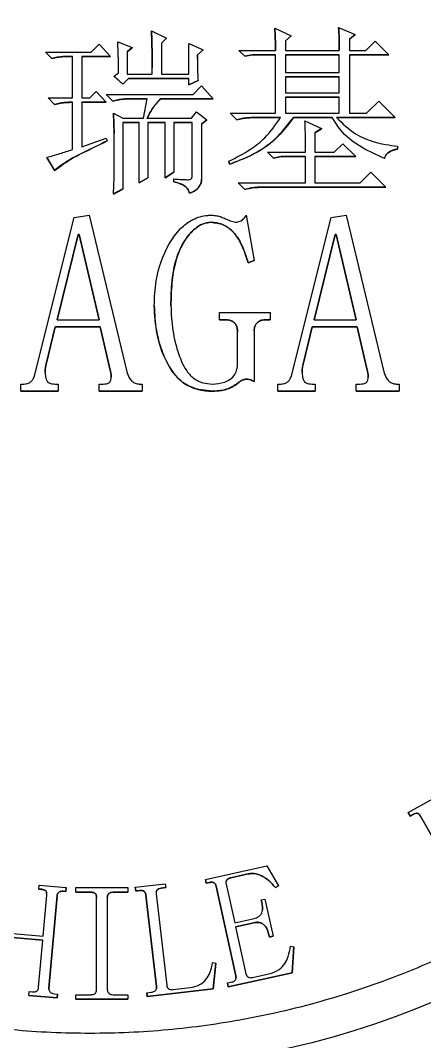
# Model space of a CAD drawing. Header units: millimetres. Extents: x 1953 to 4389, y 564 to 2287.
# Drawn here: x 3522.7 to 3555.3, y 1960.2 to 2042.6 of the extents above; entities that cross this region are included whole.
import ezdxf

# ---------------------------------------------------------------- set-up
doc = ezdxf.new("R2010")
doc.units = ezdxf.units.MM

msp = doc.modelspace()

# ---------------------------------------------------------------- linework, layer by layer
at = {"color": 7, "linetype": 'Continuous', "lineweight": 25}
for p, q in [((3533.273, 2041.717), (3534.487, 2041.135)), ((3543.213, 2041.933), (3544.542, 2041.319)), ((3544.542, 2041.319), (3544.08, 2040.927)), ((3544.08, 2040.925), (3544.542, 2041.317)), ((3544.542, 2041.319), (3544.542, 2041.317)), ((3548.357, 2041.991), (3549.686, 2041.432)), ((3549.686, 2041.432), (3549.224, 2041.041)), ((3549.224, 2041.039), (3549.686, 2041.43)), ((3549.686, 2041.432), (3549.686, 2041.43)), ((3528.419, 2040.009), (3529.054, 2040.645)), ((3529.054, 2040.645), (3529.979, 2039.662)), ((3530.557, 2040.829), (3531.713, 2040.367)), ((3534.487, 2041.135), (3534.082, 2040.728)), ((3534.082, 2040.726), (3534.487, 2041.133)), ((3534.082, 2040.728), (3534.082, 2038.228)), ((3534.487, 2041.135), (3534.487, 2041.133)), ((3536.278, 2038.228), (3536.278, 2040.713)), ((3536.278, 2040.713), (3537.434, 2040.193)), ((3544.08, 2040.927), (3544.08, 2040.146)), ((3549.224, 2041.041), (3549.224, 2040.146)), ((3550.553, 2040.146), (3551.304, 2040.897)), ((3551.304, 2040.897), (3552.402, 2039.799)), ((3525.24, 2039.489), (3524.72, 2040.009)), ((3524.72, 2040.009), (3528.419, 2040.009)), ((3524.72, 2040.009), (3524.72, 2040.007)), ((3524.72, 2040.007), (3525.24, 2039.487)), ((3531.713, 2040.367), (3531.308, 2040.02)), ((3531.308, 2040.018), (3531.713, 2040.364)), ((3531.308, 2040.02), (3531.308, 2038.228)), ((3531.713, 2040.367), (3531.713, 2040.364)), ((3537.434, 2040.193), (3536.972, 2039.789)), ((3536.972, 2039.787), (3537.434, 2040.191)), ((3536.972, 2039.789), (3536.972, 2039.787)), ((3536.973, 2039.487), (3536.972, 2039.787)), ((3537.434, 2040.193), (3537.434, 2040.191)), ((3540.786, 2039.684), (3540.324, 2040.146)), ((3540.324, 2040.146), (3543.271, 2040.146)), ((3540.324, 2040.146), (3540.324, 2040.144)), ((3540.324, 2040.144), (3540.786, 2039.682)), ((3541.422, 2039.799), (3540.786, 2039.684)), ((3540.786, 2039.682), (3541.422, 2039.797)), ((3540.786, 2039.684), (3540.786, 2039.682)), ((3543.271, 2039.799), (3541.422, 2039.799)), ((3541.422, 2039.799), (3541.422, 2039.797)), ((3541.422, 2039.797), (3543.271, 2039.797)), ((3543.271, 2035.078), (3543.271, 2039.799)), ((3544.08, 2040.146), (3548.414, 2040.146)), ((3548.414, 2039.799), (3544.08, 2039.799)), ((3544.08, 2039.799), (3544.08, 2038.365)), ((3544.08, 2039.797), (3548.414, 2039.797)), ((3548.414, 2038.365), (3548.414, 2039.799)), ((3549.224, 2040.146), (3550.553, 2040.146)), ((3552.402, 2039.799), (3549.224, 2039.799)), ((3549.224, 2039.799), (3549.224, 2035.078)), ((3549.224, 2039.797), (3552.402, 2039.797)), ((3552.402, 2039.799), (3552.402, 2039.797)), ((3525.24, 2039.489), (3525.24, 2039.487)), ((3526.916, 2039.662), (3526.627, 2039.662)), ((3526.627, 2039.662), (3526.627, 2039.66)), ((3526.627, 2039.66), (3526.916, 2039.66)), ((3526.916, 2036.311), (3526.916, 2039.662)), ((3529.979, 2039.662), (3527.667, 2039.662)), ((3527.667, 2039.662), (3527.667, 2036.311)), ((3527.667, 2039.66), (3529.979, 2039.66)), ((3529.979, 2039.662), (3529.979, 2039.66)), ((3530.268, 2038.055), (3530.615, 2038.344)), ((3530.962, 2037.419), (3530.268, 2038.055)), ((3530.268, 2038.053), (3530.268, 2038.055)), ((3530.268, 2038.053), (3530.962, 2037.417)), ((3531.308, 2038.228), (3533.331, 2038.228)), ((3534.082, 2038.228), (3536.278, 2038.228)), ((3544.08, 2038.365), (3548.414, 2038.365)), ((3531.424, 2037.882), (3530.962, 2037.419)), ((3530.962, 2037.417), (3531.424, 2037.879)), ((3530.962, 2037.419), (3530.962, 2037.417)), ((3536.278, 2037.882), (3531.424, 2037.882)), ((3531.424, 2037.882), (3531.424, 2037.879)), ((3531.424, 2037.879), (3536.278, 2037.879)), ((3536.278, 2037.361), (3536.278, 2037.882)), ((3537.03, 2037.708), (3536.278, 2037.361)), ((3536.278, 2037.359), (3537.03, 2037.706)), ((3536.278, 2037.361), (3536.278, 2037.359)), ((3536.625, 2036.584), (3537.319, 2037.278)), ((3537.03, 2037.708), (3537.03, 2037.706)), ((3537.319, 2037.278), (3538.243, 2036.238)), ((3548.414, 2038.019), (3544.08, 2038.019)), ((3544.08, 2038.019), (3544.08, 2036.721)), ((3544.08, 2038.016), (3548.414, 2038.016)), ((3548.414, 2036.721), (3548.414, 2038.019)), ((3528.303, 2036.311), (3528.823, 2036.831)), ((3528.823, 2036.831), (3529.632, 2035.964)), ((3530.152, 2036.064), (3529.632, 2036.584)), ((3529.632, 2036.584), (3536.625, 2036.584)), ((3529.632, 2036.584), (3529.632, 2036.582)), ((3529.632, 2036.582), (3530.152, 2036.062)), ((3544.08, 2036.721), (3548.414, 2036.721)), ((3525.471, 2035.79), (3524.951, 2036.311)), ((3524.951, 2036.311), (3526.916, 2036.311)), ((3524.951, 2036.311), (3524.951, 2036.308)), ((3524.951, 2036.308), (3525.471, 2035.788)), ((3525.471, 2035.79), (3525.471, 2035.788)), ((3526.916, 2035.964), (3526.858, 2035.964)), ((3526.858, 2035.962), (3526.858, 2035.964)), ((3526.858, 2035.962), (3526.916, 2035.962)), ((3526.916, 2032.15), (3526.916, 2035.964)), ((3527.667, 2036.311), (3528.303, 2036.311)), ((3529.632, 2035.964), (3527.667, 2035.964)), ((3527.667, 2035.964), (3527.667, 2032.381)), ((3527.667, 2035.962), (3529.632, 2035.962)), ((3529.632, 2035.964), (3529.632, 2035.962)), ((3530.152, 2036.064), (3530.152, 2036.062)), ((3532.926, 2036.238), (3531.539, 2036.238)), ((3531.539, 2036.238), (3531.539, 2036.236)), ((3531.539, 2036.236), (3532.926, 2036.236)), ((3532.637, 2034.667), (3532.926, 2036.238)), ((3538.243, 2036.238), (3534.024, 2036.238)), ((3534.024, 2036.238), (3534.024, 2036.236)), ((3534.024, 2036.236), (3538.243, 2036.236)), ((3538.243, 2036.238), (3538.243, 2036.236)), ((3548.414, 2036.375), (3544.08, 2036.375)), ((3544.08, 2036.375), (3544.08, 2035.078)), ((3544.08, 2036.373), (3548.414, 2036.373)), ((3548.414, 2035.078), (3548.414, 2036.375)), ((3550.611, 2035.078), (3551.593, 2036.06)), ((3551.593, 2036.06), (3552.922, 2034.731)), ((3530.268, 2033.457), (3530.21, 2035.071)), ((3530.21, 2035.071), (3530.962, 2034.667)), ((3530.21, 2035.071), (3530.21, 2035.069)), ((3530.21, 2035.069), (3530.268, 2033.455)), ((3536.509, 2034.667), (3536.914, 2035.187)), ((3536.914, 2035.187), (3537.723, 2034.551)), ((3540.15, 2034.558), (3539.63, 2035.078)), ((3539.63, 2035.078), (3543.271, 2035.078)), ((3539.63, 2035.078), (3539.63, 2035.075)), ((3539.63, 2035.075), (3540.15, 2034.555)), ((3543.676, 2034.731), (3541.537, 2034.731)), ((3541.537, 2034.731), (3541.537, 2034.729)), ((3544.08, 2035.078), (3548.414, 2035.078)), ((3547.837, 2034.731), (3544.716, 2034.731)), ((3544.716, 2034.731), (3544.716, 2034.729)), ((3547.837, 2034.731), (3547.837, 2034.729)), ((3552.922, 2034.731), (3548.183, 2034.731)), ((3549.224, 2035.078), (3550.611, 2035.078)), ((3552.922, 2034.731), (3552.922, 2034.729)), ((3530.962, 2034.667), (3532.637, 2034.667)), ((3532.291, 2034.32), (3530.962, 2034.32)), ((3530.962, 2034.32), (3530.962, 2028.969)), ((3530.962, 2034.318), (3532.291, 2034.318)), ((3532.291, 2029.465), (3532.291, 2034.32)), ((3532.926, 2034.667), (3536.509, 2034.667)), ((3534.371, 2034.32), (3532.984, 2034.32)), ((3532.984, 2034.32), (3532.984, 2029.87)), ((3532.984, 2034.318), (3534.371, 2034.318)), ((3534.371, 2029.87), (3534.371, 2034.32)), ((3536.567, 2034.32), (3535.065, 2034.32)), ((3535.065, 2034.32), (3535.065, 2030.332)), ((3535.065, 2034.318), (3536.567, 2034.318)), ((3536.567, 2030.063), (3536.567, 2034.32)), ((3537.723, 2034.551), (3537.319, 2034.206)), ((3537.319, 2034.204), (3537.723, 2034.549)), ((3537.319, 2034.206), (3537.319, 2030.005)), ((3537.723, 2034.551), (3537.723, 2034.549)), ((3540.15, 2034.558), (3540.15, 2034.555)), ((3541.537, 2034.729), (3543.676, 2034.729)), ((3544.716, 2034.729), (3547.837, 2034.729)), ((3545.64, 2034.47), (3546.97, 2033.834)), ((3548.183, 2034.729), (3552.922, 2034.729)), ((3530.268, 2029.889), (3530.268, 2033.457)), ((3546.97, 2033.834), (3546.45, 2033.487)), ((3546.45, 2033.485), (3546.97, 2033.832)), ((3546.45, 2033.487), (3546.45, 2031.927)), ((3546.97, 2033.834), (3546.97, 2033.832)), ((3527.667, 2032.381), (3529.632, 2033.074)), ((3529.632, 2033.074), (3529.69, 2032.843)), ((3548.01, 2031.927), (3548.703, 2032.62)), ((3548.703, 2032.62), (3549.744, 2031.58)), ((3553.096, 2032.419), (3553.096, 2032.188)), ((3525.471, 2030.474), (3524.836, 2031.514)), ((3524.836, 2031.514), (3524.836, 2031.512)), ((3524.836, 2031.512), (3525.471, 2030.471)), ((3542.635, 2031.927), (3545.698, 2031.927)), ((3543.098, 2031.465), (3542.635, 2031.927)), ((3542.635, 2031.927), (3542.635, 2031.925)), ((3542.635, 2031.925), (3543.098, 2031.462)), ((3543.733, 2031.58), (3543.098, 2031.465)), ((3543.098, 2031.462), (3543.733, 2031.578)), ((3543.098, 2031.462), (3543.098, 2031.465)), ((3545.698, 2031.58), (3543.733, 2031.58)), ((3543.733, 2031.58), (3543.733, 2031.578)), ((3543.733, 2031.578), (3545.698, 2031.578)), ((3545.698, 2029.461), (3545.698, 2031.58)), ((3546.45, 2031.927), (3548.01, 2031.927)), ((3549.744, 2031.58), (3546.45, 2031.58)), ((3546.45, 2031.58), (3546.45, 2029.461)), ((3546.45, 2031.578), (3549.744, 2031.578)), ((3549.744, 2031.58), (3549.744, 2031.578)), ((3553.096, 2032.188), (3553.096, 2032.186)), ((3539.572, 2030.974), (3539.515, 2031.206)), ((3539.515, 2031.206), (3539.515, 2031.203)), ((3539.515, 2031.203), (3539.572, 2030.972)), ((3539.572, 2030.974), (3539.572, 2030.972)), ((3525.471, 2030.474), (3525.471, 2030.471)), ((3530.21, 2028.567), (3530.268, 2029.889)), ((3532.984, 2029.87), (3532.291, 2029.465)), ((3532.291, 2029.463), (3532.984, 2029.868)), ((3532.984, 2029.87), (3532.984, 2029.868)), ((3535.065, 2030.332), (3534.371, 2029.87)), ((3534.371, 2029.868), (3535.065, 2030.33)), ((3534.371, 2029.87), (3534.371, 2029.868)), ((3535.065, 2030.332), (3535.065, 2030.33)), ((3550.09, 2029.461), (3550.957, 2030.328)), ((3550.957, 2030.328), (3552.171, 2029.114)), ((3530.962, 2028.969), (3530.21, 2028.567)), ((3530.21, 2028.564), (3530.962, 2028.967)), ((3530.962, 2028.969), (3530.962, 2028.967)), ((3532.291, 2029.465), (3532.291, 2029.463)), ((3535.065, 2029.545), (3535.065, 2029.776)), ((3537.316, 2029.752), (3537.316, 2029.754)), ((3540.786, 2028.941), (3540.266, 2029.461)), ((3540.266, 2029.461), (3545.698, 2029.461)), ((3540.266, 2029.461), (3540.266, 2029.459)), ((3540.266, 2029.459), (3540.786, 2028.939)), ((3552.171, 2029.114), (3542.173, 2029.114)), ((3542.173, 2029.114), (3542.173, 2029.112)), ((3542.173, 2029.112), (3552.171, 2029.112)), ((3546.45, 2029.461), (3550.09, 2029.461)), ((3552.171, 2029.114), (3552.171, 2029.112)), ((3530.21, 2028.567), (3530.21, 2028.564)), ((3540.786, 2028.941), (3540.786, 2028.939)), ((3523.888, 2014.115), (3527.041, 2026.667)), ((3527.041, 2026.667), (3528.251, 2026.859)), ((3528.251, 2026.859), (3531.323, 2014.13)), ((3540.912, 2026.859), (3541.55, 2023.215)), ((3544.601, 2014.115), (3547.753, 2026.667)), ((3547.753, 2026.667), (3548.964, 2026.859)), ((3548.964, 2026.859), (3552.035, 2014.13)), ((3538.071, 2026.284), (3538.071, 2026.282)), ((3527.364, 2025.292), (3525.668, 2018.421)), ((3525.669, 2018.421), (3527.364, 2025.29)), ((3527.445, 2025.292), (3527.364, 2025.292)), ((3527.364, 2025.29), (3527.364, 2025.292)), ((3527.364, 2025.29), (3527.445, 2025.29)), ((3529.06, 2018.421), (3527.445, 2025.292)), ((3527.445, 2025.292), (3527.445, 2025.29)), ((3527.445, 2025.29), (3529.06, 2018.421)), ((3548.077, 2025.292), (3546.381, 2018.421)), ((3546.381, 2018.421), (3548.077, 2025.29)), ((3548.158, 2025.292), (3548.077, 2025.292)), ((3548.077, 2025.29), (3548.077, 2025.292)), ((3548.077, 2025.29), (3548.158, 2025.29)), ((3549.773, 2018.421), (3548.158, 2025.292)), ((3548.158, 2025.292), (3548.158, 2025.29)), ((3548.158, 2025.29), (3549.772, 2018.421)), ((3541.55, 2023.215), (3541.065, 2023.024)), ((3541.065, 2023.021), (3541.55, 2023.213)), ((3541.55, 2023.213), (3541.55, 2023.215)), ((3541.065, 2023.024), (3541.065, 2023.021)), ((3525.668, 2018.421), (3529.06, 2018.421)), ((3538.751, 2018.421), (3538.751, 2018.996)), ((3538.751, 2018.996), (3542.845, 2018.996)), ((3539.237, 2018.421), (3538.751, 2018.421)), ((3538.751, 2018.421), (3538.751, 2018.419)), ((3538.751, 2018.419), (3539.237, 2018.419)), ((3539.237, 2018.421), (3539.237, 2018.419)), ((3542.845, 2018.421), (3542.44, 2018.421)), ((3542.44, 2018.421), (3542.44, 2018.419)), ((3542.44, 2018.419), (3542.845, 2018.419)), ((3542.845, 2018.996), (3542.845, 2018.421)), ((3542.845, 2018.421), (3542.845, 2018.419)), ((3546.381, 2018.421), (3549.773, 2018.421)), ((3525.506, 2017.845), (3524.778, 2014.852)), ((3524.778, 2014.85), (3525.506, 2017.843)), ((3529.141, 2017.845), (3525.506, 2017.845)), ((3525.506, 2017.845), (3525.506, 2017.843)), ((3525.506, 2017.843), (3529.141, 2017.843)), ((3529.947, 2014.369), (3529.141, 2017.845)), ((3529.141, 2017.845), (3529.141, 2017.843)), ((3529.141, 2017.843), (3529.947, 2014.367)), ((3540.208, 2014.699), (3540.208, 2017.45)), ((3541.55, 2017.522), (3541.55, 2013.434)), ((3546.219, 2017.845), (3545.491, 2014.852)), ((3545.491, 2014.85), (3546.219, 2017.843)), ((3549.854, 2017.845), (3546.219, 2017.845)), ((3546.219, 2017.845), (3546.219, 2017.843)), ((3546.219, 2017.843), (3549.854, 2017.843)), ((3550.66, 2014.369), (3549.854, 2017.845)), ((3549.854, 2017.845), (3549.854, 2017.843)), ((3549.854, 2017.843), (3550.66, 2014.367)), ((3524.778, 2014.852), (3524.778, 2014.85)), ((3529.947, 2014.369), (3529.947, 2014.367)), ((3545.491, 2014.852), (3545.491, 2014.85)), ((3550.66, 2014.369), (3550.66, 2014.367)), ((3540.342, 2013.387), (3540.342, 2013.384)), ((3540.987, 2013.626), (3540.987, 2013.624)), ((3522.756, 2013.243), (3522.998, 2013.243)), ((3522.756, 2012.667), (3522.756, 2013.243)), ((3522.756, 2012.667), (3522.756, 2012.665)), ((3525.749, 2012.667), (3522.756, 2012.667)), ((3522.756, 2012.665), (3525.749, 2012.665)), ((3525.506, 2013.243), (3525.749, 2013.243)), ((3525.749, 2013.243), (3525.749, 2012.667)), ((3525.749, 2012.667), (3525.749, 2012.665)), ((3529.057, 2012.667), (3529.057, 2013.243)), ((3529.057, 2013.243), (3529.381, 2013.243)), ((3532.536, 2012.667), (3529.057, 2012.667)), ((3529.057, 2012.667), (3529.057, 2012.665)), ((3529.057, 2012.665), (3532.536, 2012.665)), ((3532.294, 2013.243), (3532.536, 2013.243)), ((3532.536, 2013.243), (3532.536, 2012.667)), ((3532.536, 2012.667), (3532.536, 2012.665)), ((3538.167, 2012.667), (3538.167, 2012.665)), ((3543.468, 2012.667), (3543.468, 2013.243)), ((3543.468, 2013.243), (3543.711, 2013.243)), ((3546.462, 2012.667), (3543.468, 2012.667)), ((3543.468, 2012.667), (3543.468, 2012.665)), ((3543.468, 2012.665), (3546.462, 2012.665)), ((3546.219, 2013.243), (3546.462, 2013.243)), ((3546.462, 2013.243), (3546.462, 2012.667)), ((3546.462, 2012.667), (3546.462, 2012.665)), ((3549.77, 2012.667), (3549.77, 2013.243)), ((3549.77, 2013.243), (3550.093, 2013.243)), ((3553.249, 2012.667), (3549.77, 2012.667)), ((3549.77, 2012.667), (3549.77, 2012.665)), ((3549.77, 2012.665), (3553.249, 2012.665)), ((3553.006, 2013.243), (3553.249, 2013.243)), ((3553.249, 2013.243), (3553.249, 2012.667)), ((3553.249, 2012.667), (3553.249, 2012.665)), ((3553.964, 1978.68), (3558.401, 1981.181)), ((3554.119, 1978.409), (3553.964, 1978.68)), ((3553.964, 1978.68), (3553.964, 1978.678)), ((3553.964, 1978.678), (3554.119, 1978.407)), ((3554.346, 1978.536), (3554.119, 1978.409)), ((3554.119, 1978.407), (3554.346, 1978.534)), ((3554.119, 1978.409), (3554.119, 1978.407)), ((3554.346, 1978.536), (3554.346, 1978.534)), ((3558.605, 1971.928), (3554.957, 1978.403)), ((3554.957, 1978.401), (3554.957, 1978.403)), ((3554.957, 1978.401), (3558.605, 1971.926)), ((3537.618, 1973.296), (3542.574, 1974.386)), ((3542.574, 1974.386), (3543.507, 1972.787)), ((3537.685, 1972.992), (3537.618, 1973.296)), ((3537.618, 1973.296), (3537.618, 1973.294)), ((3537.618, 1973.294), (3537.685, 1972.989)), ((3537.938, 1973.047), (3537.685, 1972.992)), ((3537.685, 1972.989), (3537.938, 1973.045)), ((3537.685, 1972.992), (3537.685, 1972.989)), ((3537.938, 1973.047), (3537.938, 1973.045)), ((3541.074, 1973.737), (3539.658, 1973.425)), ((3539.658, 1973.423), (3541.074, 1973.735)), ((3539.658, 1973.425), (3539.658, 1973.423)), ((3541.074, 1973.737), (3541.074, 1973.735)), ((3524.192, 1972.513), (3524.219, 1972.825)), ((3524.4, 1972.495), (3524.192, 1972.513)), ((3524.192, 1972.513), (3524.192, 1972.511)), ((3524.192, 1972.511), (3524.4, 1972.493)), ((3524.219, 1972.825), (3526.403, 1972.634)), ((3524.4, 1972.495), (3524.4, 1972.493)), ((3526.376, 1972.322), (3526.168, 1972.339)), ((3526.168, 1972.339), (3526.168, 1972.337)), ((3526.168, 1972.337), (3526.376, 1972.32)), ((3526.403, 1972.634), (3526.376, 1972.322)), ((3526.376, 1972.32), (3526.403, 1972.632)), ((3526.376, 1972.32), (3526.376, 1972.322)), ((3526.403, 1972.634), (3526.403, 1972.632)), ((3527.187, 1972.259), (3527.187, 1972.629)), ((3527.187, 1972.629), (3531.379, 1972.629)), ((3528.383, 1972.259), (3527.187, 1972.259)), ((3527.187, 1972.259), (3527.187, 1972.257)), ((3527.187, 1972.257), (3528.383, 1972.257)), ((3528.383, 1972.259), (3528.383, 1972.257)), ((3531.379, 1972.259), (3530.182, 1972.259)), ((3530.182, 1972.259), (3530.182, 1972.257)), ((3530.182, 1972.257), (3531.379, 1972.257)), ((3531.379, 1972.629), (3531.379, 1972.259)), ((3531.379, 1972.259), (3531.379, 1972.257)), ((3531.967, 1972.668), (3534.389, 1972.947)), ((3532.004, 1972.36), (3531.967, 1972.668)), ((3531.967, 1972.668), (3531.967, 1972.666)), ((3531.967, 1972.666), (3532.004, 1972.357)), ((3532.312, 1972.394), (3532.004, 1972.36)), ((3532.004, 1972.357), (3532.312, 1972.392)), ((3532.004, 1972.36), (3532.004, 1972.357)), ((3532.312, 1972.394), (3532.312, 1972.392)), ((3534.425, 1972.639), (3534.065, 1972.598)), ((3534.065, 1972.596), (3534.425, 1972.637)), ((3534.065, 1972.596), (3534.065, 1972.598)), ((3534.389, 1972.947), (3534.425, 1972.639)), ((3534.425, 1972.639), (3534.425, 1972.637)), ((3540.072, 1965.513), (3538.483, 1972.743)), ((3538.483, 1972.741), (3538.483, 1972.743)), ((3538.483, 1972.741), (3540.072, 1965.511)), ((3539.292, 1972.92), (3539.981, 1969.786)), ((3543.507, 1972.787), (3543.277, 1972.631)), ((3543.277, 1972.629), (3543.507, 1972.785)), ((3543.277, 1972.631), (3543.277, 1972.629)), ((3543.507, 1972.787), (3543.507, 1972.785)), ((3524.541, 1968.708), (3524.832, 1972.037)), ((3525.664, 1971.966), (3525.015, 1964.528)), ((3525.015, 1964.526), (3525.664, 1971.964)), ((3525.664, 1971.966), (3525.664, 1971.964)), ((3528.851, 1964.415), (3528.851, 1971.843)), ((3529.714, 1971.843), (3529.714, 1964.415)), ((3533.676, 1964.668), (3532.825, 1972.036)), ((3532.825, 1972.036), (3532.825, 1972.034)), ((3532.825, 1972.034), (3533.676, 1964.665)), ((3533.649, 1972.132), (3534.501, 1964.764)), ((3542.12, 1971.634), (3542.422, 1971.701)), ((3542.185, 1971.331), (3542.12, 1971.634)), ((3542.12, 1971.634), (3542.12, 1971.631)), ((3542.12, 1971.631), (3542.185, 1971.329)), ((3542.185, 1971.331), (3542.185, 1971.329)), ((3542.422, 1971.701), (3543.077, 1968.719)), ((3539.981, 1969.786), (3541.447, 1970.11)), ((3541.513, 1969.805), (3540.047, 1969.482)), ((3540.047, 1969.48), (3541.513, 1969.803)), ((3541.513, 1969.805), (3541.513, 1969.803)), ((3521.472, 1968.978), (3524.541, 1968.708)), ((3540.047, 1969.482), (3540.881, 1965.691)), ((3542.775, 1968.652), (3542.73, 1968.854)), ((3542.73, 1968.854), (3542.73, 1968.852)), ((3524.514, 1968.396), (3521.445, 1968.666)), ((3521.445, 1968.664), (3524.513, 1968.394)), ((3524.182, 1964.599), (3524.514, 1968.396)), ((3542.73, 1968.852), (3542.775, 1968.649)), ((3543.077, 1968.719), (3542.775, 1968.652)), ((3542.775, 1968.649), (3543.077, 1968.717)), ((3542.775, 1968.652), (3542.775, 1968.649)), ((3543.077, 1968.719), (3543.077, 1968.717)), ((3544.474, 1967.912), (3544.749, 1967.867)), ((3544.749, 1967.867), (3544.626, 1965.772)), ((3544.626, 1965.769), (3544.749, 1967.865)), ((3544.749, 1967.867), (3544.749, 1967.865)), ((3538.205, 1966.602), (3538.475, 1966.527)), ((3538.475, 1966.527), (3538.243, 1964.465)), ((3538.243, 1964.463), (3538.475, 1966.524)), ((3538.475, 1966.527), (3538.475, 1966.524)), ((3544.626, 1965.772), (3539.469, 1964.637)), ((3539.469, 1964.635), (3544.626, 1965.769)), ((3541.424, 1965.386), (3542.738, 1965.675)), ((3544.626, 1965.772), (3544.626, 1965.769)), ((3539.402, 1964.941), (3539.704, 1965.009)), ((3539.469, 1964.637), (3539.402, 1964.941)), ((3539.402, 1964.941), (3539.402, 1964.939)), ((3539.402, 1964.939), (3539.469, 1964.635)), ((3540.072, 1965.513), (3540.072, 1965.511)), ((3523.389, 1963.935), (3523.418, 1964.247)), ((3525.677, 1963.734), (3523.389, 1963.935)), ((3523.389, 1963.935), (3523.389, 1963.933)), ((3523.389, 1963.933), (3525.677, 1963.732)), ((3523.418, 1964.247), (3523.678, 1964.226)), ((3525.015, 1964.528), (3525.015, 1964.526)), ((3525.446, 1964.07), (3525.706, 1964.046)), ((3525.706, 1964.046), (3525.677, 1963.734)), ((3525.677, 1963.732), (3525.706, 1964.044)), ((3525.706, 1964.046), (3525.706, 1964.044)), ((3527.187, 1963.629), (3527.187, 1963.999)), ((3527.187, 1963.999), (3528.383, 1963.999)), ((3530.182, 1963.999), (3531.379, 1963.999)), ((3531.379, 1963.999), (3531.379, 1963.629)), ((3532.9, 1964.161), (3533.26, 1964.201)), ((3532.936, 1963.851), (3532.9, 1964.161)), ((3532.9, 1964.161), (3532.9, 1964.159)), ((3532.9, 1964.159), (3532.936, 1963.849)), ((3538.243, 1964.465), (3532.936, 1963.851)), ((3532.936, 1963.849), (3538.243, 1964.463)), ((3533.676, 1964.668), (3533.676, 1964.665)), ((3535.013, 1964.406), (3536.404, 1964.565)), ((3538.243, 1964.465), (3538.243, 1964.463)), ((3539.469, 1964.637), (3539.469, 1964.635)), ((3525.677, 1963.734), (3525.677, 1963.732)), ((3531.379, 1963.629), (3527.187, 1963.629)), ((3527.187, 1963.629), (3527.187, 1963.627)), ((3527.187, 1963.627), (3531.379, 1963.627)), ((3531.379, 1963.629), (3531.379, 1963.627)), ((3532.936, 1963.851), (3532.936, 1963.849))]:
    msp.add_line(p, q, dxfattribs=at)
msp.add_circle((3528.324, 2029.372), 71.5, dxfattribs=at)
for centre, start, end in [((3528.324, 2029.37), 280.30604, 349.69383), ((3528.401, 2028.997), 281.36448, 349.47139)]:
    msp.add_arc(centre, 80, start, end, dxfattribs=at)
for points, knots in [([(3459.824, 2029.378), (3459.879, 2031.467), (3459.989, 2035.645), (3460.898, 2041.984), (3462.384, 2048.336), (3464.558, 2054.702), (3467.389, 2060.925), (3470.903, 2066.948), (3475.057, 2072.64), (3479.801, 2077.901), (3485.062, 2082.645), (3490.754, 2086.799), (3496.777, 2090.312), (3503, 2093.144), (3509.365, 2095.315), (3515.718, 2096.81), (3522.057, 2097.688), (3528.324, 2097.973), (3534.591, 2097.688), (3540.93, 2096.811), (3547.282, 2095.315), (3553.648, 2093.144), (3559.871, 2090.312), (3565.894, 2086.799), (3571.586, 2082.645), (3576.847, 2077.901), (3581.591, 2072.64), (3585.745, 2066.948), (3589.259, 2060.925), (3592.089, 2054.702), (3594.263, 2048.337), (3595.749, 2041.984), (3596.659, 2035.645), (3596.769, 2031.467), (3596.824, 2029.378)], [0, 0, 0, 0, 0.029124, 0.058248, 0.08912, 0.119994, 0.151902, 0.184313, 0.217069, 0.25, 0.282931, 0.315687, 0.348098, 0.380006, 0.410878, 0.441752, 0.470875, 0.5, 0.529123, 0.558248, 0.58912, 0.619994, 0.651902, 0.684313, 0.717069, 0.75, 0.782931, 0.815687, 0.848098, 0.880006, 0.910878, 0.941752, 0.970875, 1, 1, 1, 1]), ([(3533.331, 2038.228), (3533.33, 2038.562), (3533.329, 2039.228), (3533.319, 2040.392), (3533.291, 2041.221), (3533.273, 2041.717)], [0, 0, 0, 0, 0.286572, 0.573139, 1, 1, 1, 1]), ([(3533.273, 2041.715), (3533.286, 2041.382), (3533.311, 2040.716), (3533.325, 2039.719), (3533.327, 2039.056), (3533.328, 2038.727)], [0, 0, 0, 0, 0.334579, 0.669145, 1, 1, 1, 1]), ([(3543.271, 2040.146), (3543.27, 2040.313), (3543.267, 2040.646), (3543.252, 2041.242), (3543.228, 2041.671), (3543.213, 2041.933)], [0, 0, 0, 0, 0.279578, 0.559168, 1, 1, 1, 1]), ([(3543.213, 2041.931), (3543.223, 2041.765), (3543.241, 2041.432), (3543.265, 2040.836), (3543.269, 2040.407), (3543.271, 2040.144)], [0, 0, 0, 0, 0.279578, 0.559168, 1, 1, 1, 1]), ([(3548.414, 2040.146), (3548.413, 2040.313), (3548.411, 2040.646), (3548.398, 2041.261), (3548.373, 2041.709), (3548.357, 2041.991)], [0, 0, 0, 0, 0.270825, 0.541657, 1, 1, 1, 1]), ([(3548.357, 2041.989), (3548.367, 2041.823), (3548.388, 2041.49), (3548.408, 2040.875), (3548.412, 2040.426), (3548.414, 2040.144)], [0, 0, 0, 0, 0.270825, 0.541661, 1, 1, 1, 1]), ([(3530.615, 2038.344), (3530.613, 2038.677), (3530.611, 2039.258), (3530.594, 2040.087), (3530.569, 2040.581), (3530.557, 2040.829)], [0, 0, 0, 0, 0.402279, 0.701072, 1, 1, 1, 1]), ([(3536.972, 2039.789), (3536.973, 2039.442), (3536.976, 2038.922), (3536.994, 2038.228), (3537.018, 2037.881), (3537.03, 2037.708)], [0, 0, 0, 0, 0.499684, 0.749744, 1, 1, 1, 1]), ([(3526.627, 2039.662), (3526.46, 2039.659), (3526.144, 2039.652), (3525.679, 2039.594), (3525.387, 2039.524), (3525.24, 2039.489)], [0, 0, 0, 0, 0.35686, 0.67714, 1, 1, 1, 1]), ([(3525.24, 2039.487), (3525.403, 2039.525), (3525.711, 2039.598), (3526.176, 2039.651), (3526.476, 2039.657), (3526.627, 2039.66)], [0, 0, 0, 0, 0.356908, 0.677314, 1, 1, 1, 1]), ([(3526.858, 2035.964), (3526.692, 2035.96), (3526.375, 2035.954), (3525.911, 2035.895), (3525.618, 2035.825), (3525.471, 2035.79)], [0, 0, 0, 0, 0.35686, 0.67714, 1, 1, 1, 1]), ([(3525.471, 2035.788), (3525.634, 2035.827), (3525.942, 2035.899), (3526.407, 2035.953), (3526.708, 2035.959), (3526.858, 2035.962)], [0, 0, 0, 0, 0.356908, 0.677314, 1, 1, 1, 1]), ([(3531.539, 2036.238), (3531.373, 2036.234), (3531.056, 2036.228), (3530.592, 2036.169), (3530.299, 2036.099), (3530.152, 2036.064)], [0, 0, 0, 0, 0.35686, 0.67714, 1, 1, 1, 1]), ([(3530.152, 2036.062), (3530.315, 2036.101), (3530.623, 2036.173), (3531.088, 2036.227), (3531.389, 2036.233), (3531.539, 2036.236)], [0, 0, 0, 0, 0.356908, 0.677314, 1, 1, 1, 1]), ([(3534.024, 2036.238), (3533.902, 2036.124), (3533.656, 2035.896), (3533.282, 2035.368), (3533.066, 2034.943), (3532.926, 2034.667)], [0, 0, 0, 0, 0.2597624, 0.5194021, 1, 1, 1, 1]), ([(3532.926, 2034.665), (3533, 2034.814), (3533.146, 2035.114), (3533.473, 2035.671), (3533.807, 2036.013), (3534.024, 2036.236)], [0, 0, 0, 0, 0.259337, 0.518831, 1, 1, 1, 1]), ([(3539.515, 2031.206), (3540.111, 2031.509), (3541.142, 2032.033), (3542.605, 2033.188), (3543.28, 2034.161), (3543.676, 2034.731)], [0, 0, 0, 0, 0.36202, 0.626364, 1, 1, 1, 1]), ([(3544.716, 2034.731), (3544.314, 2034.189), (3543.306, 2032.829), (3541.42, 2031.639), (3540.019, 2031.135), (3539.572, 2030.974)], [0, 0, 0, 0, 0.3105248, 0.7800713, 1, 1, 1, 1]), ([(3541.537, 2034.731), (3541.371, 2034.727), (3541.054, 2034.721), (3540.59, 2034.662), (3540.297, 2034.593), (3540.15, 2034.558)], [0, 0, 0, 0, 0.35686, 0.67714, 1, 1, 1, 1]), ([(3552.055, 2031.437), (3551.444, 2031.705), (3550.219, 2032.244), (3548.713, 2033.343), (3548.094, 2034.323), (3547.837, 2034.731)], [0, 0, 0, 0, 0.367157, 0.736287, 1, 1, 1, 1]), ([(3548.183, 2034.731), (3548.672, 2034.256), (3549.785, 2033.174), (3551.623, 2032.612), (3552.786, 2032.46), (3553.096, 2032.419)], [0, 0, 0, 0, 0.364385, 0.830851, 1, 1, 1, 1]), ([(3539.572, 2030.972), (3540.198, 2031.21), (3541.348, 2031.646), (3543.203, 2032.806), (3544.134, 2033.989), (3544.716, 2034.729)], [0, 0, 0, 0, 0.309438, 0.568719, 1, 1, 1, 1]), ([(3540.15, 2034.555), (3540.313, 2034.594), (3540.621, 2034.667), (3541.086, 2034.72), (3541.387, 2034.726), (3541.537, 2034.729)], [0, 0, 0, 0, 0.356908, 0.677314, 1, 1, 1, 1]), ([(3545.698, 2031.927), (3545.696, 2032.26), (3545.693, 2032.851), (3545.676, 2033.699), (3545.652, 2034.213), (3545.64, 2034.47)], [0, 0, 0, 0, 0.3931299, 0.6965162, 1, 1, 1, 1]), ([(3529.69, 2032.843), (3529.093, 2032.547), (3528.074, 2032.042), (3526.609, 2031.344), (3525.852, 2030.765), (3525.471, 2030.474)], [0, 0, 0, 0, 0.41234, 0.704495, 1, 1, 1, 1]), ([(3525.471, 2030.471), (3525.952, 2030.821), (3526.847, 2031.473), (3528.314, 2032.162), (3529.232, 2032.615), (3529.69, 2032.841)], [0, 0, 0, 0, 0.36689, 0.683392, 1, 1, 1, 1]), ([(3524.836, 2031.514), (3525.184, 2031.613), (3525.707, 2031.763), (3526.399, 2031.981), (3526.744, 2032.093), (3526.916, 2032.15)], [0, 0, 0, 0, 0.499885, 0.7499286, 1, 1, 1, 1]), ([(3553.096, 2032.188), (3552.97, 2032.16), (3552.719, 2032.105), (3552.403, 2031.955), (3552.179, 2031.746), (3552.085, 2031.566), (3552.06, 2031.459), (3552.055, 2031.437)], [0, 0, 0, 0, 0.282135, 0.566109, 0.757606, 0.950164, 1, 1, 1, 1]), ([(3552.055, 2031.435), (3552.085, 2031.526), (3552.141, 2031.702), (3552.371, 2031.931), (3552.695, 2032.097), (3552.96, 2032.156), (3553.096, 2032.186)], [0, 0, 0, 0, 0.208439, 0.402698, 0.695105, 1, 1, 1, 1]), ([(3535.065, 2029.776), (3535.231, 2029.764), (3535.561, 2029.74), (3535.947, 2029.725), (3536.22, 2029.714), (3536.361, 2029.727), (3536.464, 2029.781), (3536.525, 2029.851), (3536.561, 2029.949), (3536.565, 2030.023), (3536.567, 2030.063)], [0, 0, 0, 0, 0.291265, 0.577908, 0.673859, 0.770575, 0.821169, 0.872133, 0.929983, 1, 1, 1, 1]), ([(3537.319, 2030.005), (3537.316, 2029.835), (3537.311, 2029.537), (3537.13, 2029.143), (3536.812, 2028.818), (3536.514, 2028.697), (3536.336, 2028.624)], [0, 0, 0, 0, 0.273904, 0.481798, 0.689877, 1, 1, 1, 1]), ([(3596.824, 2029.378), (3596.769, 2027.289), (3596.659, 2023.111), (3595.749, 2016.772), (3594.263, 2010.42), (3592.089, 2004.054), (3589.259, 1997.831), (3585.745, 1991.808), (3581.591, 1986.116), (3576.847, 1980.855), (3571.586, 1976.111), (3565.894, 1971.957), (3559.871, 1968.444), (3553.648, 1965.612), (3547.283, 1963.441), (3540.93, 1961.946), (3534.591, 1961.068), (3528.324, 1960.783), (3522.057, 1961.068), (3515.718, 1961.945), (3509.365, 1963.441), (3503, 1965.612), (3496.777, 1968.444), (3490.754, 1971.957), (3485.062, 1976.111), (3479.801, 1980.855), (3475.057, 1986.116), (3470.903, 1991.808), (3467.389, 1997.831), (3464.558, 2004.054), (3462.384, 2010.419), (3460.899, 2016.772), (3459.989, 2023.111), (3459.879, 2027.289), (3459.824, 2029.378)], [0, 0, 0, 0, 0.029124, 0.058248, 0.08912, 0.119994, 0.151902, 0.184313, 0.217069, 0.25, 0.282931, 0.315687, 0.348098, 0.380006, 0.410878, 0.441752, 0.470875, 0.5, 0.529123, 0.558248, 0.58912, 0.619994, 0.651902, 0.684313, 0.717069, 0.75, 0.782931, 0.815687, 0.848098, 0.880006, 0.910878, 0.941752, 0.970875, 1, 1, 1, 1]), ([(3536.336, 2028.624), (3536.301, 2028.741), (3536.236, 2028.962), (3535.937, 2029.244), (3535.54, 2029.436), (3535.219, 2029.509), (3535.065, 2029.545)], [0, 0, 0, 0, 0.215567, 0.407136, 0.716043, 1, 1, 1, 1]), ([(3535.065, 2029.543), (3535.223, 2029.506), (3535.542, 2029.433), (3535.933, 2029.243), (3536.204, 2028.988), (3536.302, 2028.774), (3536.33, 2028.648), (3536.336, 2028.622)], [0, 0, 0, 0, 0.2926721, 0.5873243, 0.7685226, 0.9515108, 1, 1, 1, 1]), ([(3536.336, 2028.622), (3536.549, 2028.711), (3536.881, 2028.851), (3537.186, 2029.236), (3537.298, 2029.526), (3537.303, 2029.703), (3537.304, 2029.752)], [0, 0, 0, 0, 0.427109, 0.666996, 0.906925, 1, 1, 1, 1]), ([(3542.173, 2029.114), (3542.006, 2029.111), (3541.69, 2029.104), (3541.225, 2029.046), (3540.933, 2028.976), (3540.786, 2028.941)], [0, 0, 0, 0, 0.35686, 0.67714, 1, 1, 1, 1]), ([(3540.786, 2028.939), (3540.948, 2028.977), (3541.257, 2029.05), (3541.722, 2029.103), (3542.022, 2029.109), (3542.173, 2029.112)], [0, 0, 0, 0, 0.356908, 0.677314, 1, 1, 1, 1]), ([(3533.495, 2019.559), (3533.524, 2020.228), (3533.597, 2021.95), (3534.351, 2024.115), (3535.502, 2025.743), (3536.58, 2026.579), (3537.502, 2026.839), (3538.019, 2026.856), (3538.122, 2026.859)], [0, 0, 0, 0, 0.211208, 0.543916, 0.70607, 0.836311, 0.967456, 1, 1, 1, 1]), ([(3538.122, 2026.859), (3538.26, 2026.849), (3538.521, 2026.83), (3538.893, 2026.717), (3539.122, 2026.62), (3539.237, 2026.571)], [0, 0, 0, 0, 0.356459, 0.676253, 1, 1, 1, 1]), ([(3539.237, 2026.571), (3539.302, 2026.543), (3539.432, 2026.486), (3539.692, 2026.373), (3539.898, 2026.319), (3540.034, 2026.284)], [0, 0, 0, 0, 0.251708, 0.503436, 1, 1, 1, 1]), ([(3540.034, 2026.284), (3540.164, 2026.303), (3540.419, 2026.34), (3540.724, 2026.568), (3540.852, 2026.766), (3540.912, 2026.859)], [0, 0, 0, 0, 0.356531, 0.696322, 1, 1, 1, 1]), ([(3538.071, 2026.284), (3537.833, 2026.254), (3537.36, 2026.194), (3536.61, 2025.678), (3535.804, 2024.691), (3535.166, 2023.164), (3534.88, 2021.364), (3534.852, 2020.162), (3534.838, 2019.559)], [0, 0, 0, 0, 0.087728, 0.173959, 0.328461, 0.554861, 0.777023, 1, 1, 1, 1]), ([(3534.838, 2019.557), (3534.855, 2020.224), (3534.893, 2021.724), (3535.286, 2023.691), (3536.124, 2025.115), (3536.83, 2025.859), (3537.488, 2026.225), (3537.888, 2026.264), (3538.071, 2026.282)], [0, 0, 0, 0, 0.247052, 0.556194, 0.728456, 0.852184, 0.932583, 1, 1, 1, 1]), ([(3541.065, 2023.024), (3540.857, 2023.667), (3540.554, 2024.607), (3539.78, 2025.658), (3538.988, 2026.196), (3538.372, 2026.255), (3538.071, 2026.284)], [0, 0, 0, 0, 0.421189, 0.615596, 0.812628, 1, 1, 1, 1]), ([(3538.071, 2026.282), (3538.414, 2026.244), (3539.053, 2026.173), (3539.915, 2025.531), (3540.606, 2024.466), (3540.897, 2023.55), (3541.065, 2023.021)], [0, 0, 0, 0, 0.212922, 0.397633, 0.652348, 1, 1, 1, 1]), ([(3538.167, 2012.667), (3537.58, 2012.723), (3536.588, 2012.817), (3535.414, 2013.625), (3534.379, 2015.045), (3533.644, 2017.081), (3533.541, 2018.793), (3533.495, 2019.559)], [0, 0, 0, 0, 0.187422, 0.316972, 0.445984, 0.752119, 1, 1, 1, 1]), ([(3533.495, 2019.557), (3533.528, 2018.888), (3533.589, 2017.667), (3534.059, 2015.954), (3534.691, 2014.56), (3535.582, 2013.453), (3536.693, 2012.832), (3537.598, 2012.68), (3538.077, 2012.668), (3538.167, 2012.665)], [0, 0, 0, 0, 0.215958, 0.393484, 0.570524, 0.707459, 0.84524, 0.970964, 1, 1, 1, 1]), ([(3534.838, 2019.559), (3534.867, 2018.89), (3534.926, 2017.55), (3535.381, 2015.811), (3535.916, 2014.487), (3536.612, 2013.704), (3537.371, 2013.298), (3537.918, 2013.26), (3538.173, 2013.243)], [0, 0, 0, 0, 0.254742, 0.50973, 0.682774, 0.792634, 0.903219, 1, 1, 1, 1]), ([(3540.208, 2017.45), (3540.201, 2017.586), (3540.191, 2017.809), (3540.055, 2018.093), (3539.855, 2018.287), (3539.569, 2018.407), (3539.353, 2018.416), (3539.237, 2018.421)], [0, 0, 0, 0, 0.257856, 0.422334, 0.5883, 0.779578, 1, 1, 1, 1]), ([(3539.237, 2018.419), (3539.373, 2018.412), (3539.596, 2018.402), (3539.88, 2018.265), (3540.074, 2018.066), (3540.194, 2017.78), (3540.203, 2017.564), (3540.208, 2017.448)], [0, 0, 0, 0, 0.257856, 0.422334, 0.5883, 0.779578, 1, 1, 1, 1]), ([(3542.44, 2018.421), (3542.307, 2018.41), (3542.083, 2018.392), (3541.816, 2018.218), (3541.646, 2018.002), (3541.56, 2017.758), (3541.553, 2017.593), (3541.55, 2017.522)], [0, 0, 0, 0, 0.277602, 0.465557, 0.653489, 0.849158, 1, 1, 1, 1]), ([(3541.55, 2017.52), (3541.56, 2017.653), (3541.578, 2017.879), (3541.753, 2018.153), (3541.969, 2018.326), (3542.212, 2018.409), (3542.37, 2018.416), (3542.44, 2018.419)], [0, 0, 0, 0, 0.27733, 0.471434, 0.665879, 0.852753, 1, 1, 1, 1]), ([(3542.458, 1951.646), (3544.954, 1952.173), (3549.991, 1953.235), (3557.368, 1955.774), (3564.61, 1959.043), (3571.589, 1963.106), (3578.192, 1967.917), (3584.286, 1973.41), (3589.778, 1979.503), (3594.59, 1986.106), (3598.652, 1993.085), (3601.922, 2000.327), (3604.461, 2007.704), (3605.523, 2012.742), (3606.049, 2015.238)], [0, 0, 0, 0, 0.079959, 0.161371, 0.244142, 0.328893, 0.414217, 0.5, 0.585778, 0.671102, 0.755858, 0.838624, 0.920039, 1, 1, 1, 1]), ([(3524.778, 2014.852), (3524.768, 2014.799), (3524.746, 2014.694), (3524.713, 2014.482), (3524.704, 2014.321), (3524.697, 2014.214)], [0, 0, 0, 0, 0.2502199, 0.5005081, 1, 1, 1, 1]), ([(3524.697, 2014.211), (3524.699, 2014.265), (3524.704, 2014.373), (3524.728, 2014.586), (3524.758, 2014.744), (3524.778, 2014.85)], [0, 0, 0, 0, 0.250219, 0.500495, 1, 1, 1, 1]), ([(3524.697, 2014.214), (3524.706, 2014.074), (3524.72, 2013.853), (3524.799, 2013.588), (3524.896, 2013.421), (3525.05, 2013.312), (3525.26, 2013.253), (3525.421, 2013.246), (3525.506, 2013.243)], [0, 0, 0, 0, 0.284135, 0.450473, 0.560568, 0.671794, 0.825494, 1, 1, 1, 1]), ([(3530.028, 2013.809), (3530.027, 2013.857), (3530.024, 2013.952), (3530.009, 2014.141), (3529.972, 2014.278), (3529.947, 2014.369)], [0, 0, 0, 0, 0.25103, 0.502225, 1, 1, 1, 1]), ([(3529.947, 2014.367), (3529.96, 2014.321), (3529.985, 2014.23), (3530.022, 2014.044), (3530.026, 2013.901), (3530.028, 2013.807)], [0, 0, 0, 0, 0.251018, 0.502255, 1, 1, 1, 1]), ([(3538.173, 2013.243), (3538.512, 2013.263), (3539.025, 2013.293), (3539.643, 2013.603), (3540.002, 2013.973), (3540.156, 2014.371), (3540.194, 2014.614), (3540.208, 2014.699)], [0, 0, 0, 0, 0.362877, 0.547963, 0.734409, 0.906428, 1, 1, 1, 1]), ([(3545.491, 2014.852), (3545.48, 2014.799), (3545.459, 2014.694), (3545.426, 2014.482), (3545.416, 2014.321), (3545.41, 2014.214)], [0, 0, 0, 0, 0.25022, 0.500508, 1, 1, 1, 1]), ([(3545.41, 2014.211), (3545.412, 2014.265), (3545.416, 2014.373), (3545.441, 2014.586), (3545.471, 2014.744), (3545.491, 2014.85)], [0, 0, 0, 0, 0.250219, 0.500495, 1, 1, 1, 1]), ([(3545.41, 2014.214), (3545.419, 2014.074), (3545.433, 2013.853), (3545.511, 2013.588), (3545.608, 2013.421), (3545.762, 2013.312), (3545.972, 2013.253), (3546.133, 2013.246), (3546.219, 2013.243)], [0, 0, 0, 0, 0.284135, 0.450473, 0.560568, 0.671794, 0.825494, 1, 1, 1, 1]), ([(3550.741, 2013.809), (3550.739, 2013.857), (3550.737, 2013.952), (3550.721, 2014.141), (3550.684, 2014.278), (3550.66, 2014.369)], [0, 0, 0, 0, 0.25103, 0.502225, 1, 1, 1, 1]), ([(3550.66, 2014.367), (3550.672, 2014.321), (3550.697, 2014.23), (3550.735, 2014.044), (3550.738, 2013.901), (3550.741, 2013.807)], [0, 0, 0, 0, 0.251018, 0.502255, 1, 1, 1, 1]), ([(3522.998, 2013.243), (3523.122, 2013.257), (3523.332, 2013.28), (3523.588, 2013.441), (3523.773, 2013.673), (3523.848, 2013.914), (3523.88, 2014.073), (3523.888, 2014.115)], [0, 0, 0, 0, 0.268165, 0.456817, 0.645375, 0.906381, 1, 1, 1, 1]), ([(3529.381, 2013.243), (3529.468, 2013.245), (3529.609, 2013.247), (3529.777, 2013.292), (3529.884, 2013.349), (3529.957, 2013.447), (3530.008, 2013.603), (3530.021, 2013.733), (3530.028, 2013.809)], [0, 0, 0, 0, 0.25713, 0.418126, 0.515419, 0.613557, 0.771961, 1, 1, 1, 1]), ([(3531.323, 2014.13), (3531.365, 2014.018), (3531.449, 2013.792), (3531.635, 2013.503), (3531.895, 2013.316), (3532.122, 2013.248), (3532.256, 2013.244), (3532.294, 2013.243)], [0, 0, 0, 0, 0.25387, 0.509596, 0.715202, 0.920342, 1, 1, 1, 1]), ([(3540.342, 2013.387), (3540.063, 2013.192), (3539.49, 2012.792), (3538.695, 2012.675), (3538.254, 2012.669), (3538.167, 2012.667)], [0, 0, 0, 0, 0.432658, 0.887677, 1, 1, 1, 1]), ([(3538.167, 2012.665), (3538.417, 2012.675), (3539.004, 2012.699), (3539.767, 2012.949), (3540.19, 2013.269), (3540.342, 2013.384)], [0, 0, 0, 0, 0.320542, 0.754485, 1, 1, 1, 1]), ([(3540.987, 2013.626), (3540.916, 2013.624), (3540.752, 2013.618), (3540.52, 2013.545), (3540.396, 2013.435), (3540.342, 2013.387)], [0, 0, 0, 0, 0.301306, 0.696717, 1, 1, 1, 1]), ([(3540.342, 2013.384), (3540.421, 2013.45), (3540.577, 2013.58), (3540.817, 2013.62), (3540.952, 2013.623), (3540.987, 2013.624)], [0, 0, 0, 0, 0.426655, 0.850134, 1, 1, 1, 1]), ([(3541.55, 2013.434), (3541.506, 2013.46), (3541.418, 2013.511), (3541.256, 2013.591), (3541.106, 2013.623), (3541.007, 2013.626), (3540.987, 2013.626)], [0, 0, 0, 0, 0.252541, 0.505388, 0.89895, 1, 1, 1, 1]), ([(3540.987, 2013.624), (3541.038, 2013.622), (3541.17, 2013.618), (3541.36, 2013.543), (3541.49, 2013.467), (3541.55, 2013.432)], [0, 0, 0, 0, 0.252658, 0.653877, 1, 1, 1, 1]), ([(3543.711, 2013.243), (3543.834, 2013.257), (3544.044, 2013.28), (3544.3, 2013.441), (3544.485, 2013.673), (3544.56, 2013.914), (3544.592, 2014.073), (3544.601, 2014.115)], [0, 0, 0, 0, 0.268165, 0.456817, 0.645375, 0.906381, 1, 1, 1, 1]), ([(3550.093, 2013.243), (3550.18, 2013.245), (3550.321, 2013.247), (3550.489, 2013.292), (3550.597, 2013.349), (3550.67, 2013.447), (3550.721, 2013.603), (3550.733, 2013.733), (3550.741, 2013.809)], [0, 0, 0, 0, 0.2571295, 0.4181259, 0.5154186, 0.6135569, 0.7719613, 1, 1, 1, 1]), ([(3552.035, 2014.13), (3552.077, 2014.018), (3552.161, 2013.792), (3552.347, 2013.503), (3552.607, 2013.316), (3552.834, 2013.248), (3552.968, 2013.244), (3553.006, 2013.243)], [0, 0, 0, 0, 0.2538701, 0.5095964, 0.7152017, 0.9203422, 1, 1, 1, 1]), ([(3554.957, 1978.403), (3554.926, 1978.452), (3554.876, 1978.533), (3554.766, 1978.608), (3554.656, 1978.64), (3554.508, 1978.618), (3554.409, 1978.568), (3554.346, 1978.536)], [0, 0, 0, 0, 0.23968, 0.390629, 0.542071, 0.705503, 1, 1, 1, 1]), ([(3554.346, 1978.534), (3554.428, 1978.576), (3554.542, 1978.634), (3554.706, 1978.629), (3554.805, 1978.584), (3554.891, 1978.506), (3554.934, 1978.438), (3554.957, 1978.401)], [0, 0, 0, 0, 0.377128, 0.521882, 0.666695, 0.8193, 1, 1, 1, 1]), ([(3537.938, 1973.045), (3538.027, 1973.062), (3538.152, 1973.085), (3538.309, 1973.035), (3538.398, 1972.956), (3538.455, 1972.852), (3538.474, 1972.775), (3538.483, 1972.741)], [0, 0, 0, 0, 0.369411, 0.518582, 0.668914, 0.853903, 1, 1, 1, 1]), ([(3538.483, 1972.743), (3538.467, 1972.8), (3538.442, 1972.892), (3538.361, 1972.997), (3538.263, 1973.058), (3538.115, 1973.081), (3538.006, 1973.06), (3537.938, 1973.047)], [0, 0, 0, 0, 0.243865, 0.391737, 0.541046, 0.710969, 1, 1, 1, 1]), ([(3539.658, 1973.425), (3539.58, 1973.401), (3539.462, 1973.365), (3539.341, 1973.25), (3539.284, 1973.138), (3539.273, 1973.023), (3539.286, 1972.952), (3539.292, 1972.92)], [0, 0, 0, 0, 0.339866, 0.516986, 0.694619, 0.862206, 1, 1, 1, 1]), ([(3539.294, 1973.124), (3539.3, 1973.149), (3539.317, 1973.211), (3539.393, 1973.304), (3539.511, 1973.383), (3539.609, 1973.41), (3539.658, 1973.423)], [0, 0, 0, 0, 0.153617, 0.387639, 0.698766, 1, 1, 1, 1]), ([(3543.277, 1972.631), (3543.088, 1972.839), (3542.708, 1973.255), (3542.068, 1973.678), (3541.481, 1973.803), (3541.184, 1973.755), (3541.074, 1973.737)], [0, 0, 0, 0, 0.324948, 0.652823, 0.870839, 1, 1, 1, 1]), ([(3541.074, 1973.735), (3541.242, 1973.756), (3541.608, 1973.802), (3542.265, 1973.574), (3542.82, 1973.141), (3543.152, 1972.769), (3543.277, 1972.629)], [0, 0, 0, 0, 0.194478, 0.422538, 0.782169, 1, 1, 1, 1]), ([(3524.832, 1972.037), (3524.834, 1972.095), (3524.838, 1972.191), (3524.792, 1972.312), (3524.729, 1972.394), (3524.614, 1972.46), (3524.5, 1972.484), (3524.417, 1972.494), (3524.4, 1972.495)], [0, 0, 0, 0, 0.237356, 0.392761, 0.524029, 0.65536, 0.93072, 1, 1, 1, 1]), ([(3524.4, 1972.493), (3524.492, 1972.482), (3524.62, 1972.466), (3524.753, 1972.368), (3524.802, 1972.292), (3524.813, 1972.241), (3524.817, 1972.224)], [0, 0, 0, 0, 0.508362, 0.70662, 0.904854, 1, 1, 1, 1]), ([(3526.168, 1972.339), (3526.099, 1972.341), (3525.983, 1972.345), (3525.84, 1972.285), (3525.748, 1972.208), (3525.685, 1972.1), (3525.672, 1972.015), (3525.664, 1971.966)], [0, 0, 0, 0, 0.290077, 0.48445, 0.638173, 0.79153, 1, 1, 1, 1]), ([(3525.664, 1971.964), (3525.672, 1972.017), (3525.687, 1972.108), (3525.759, 1972.22), (3525.868, 1972.3), (3526.011, 1972.345), (3526.118, 1972.34), (3526.168, 1972.337)], [0, 0, 0, 0, 0.224861, 0.386581, 0.549015, 0.787195, 1, 1, 1, 1]), ([(3528.851, 1971.843), (3528.848, 1971.904), (3528.844, 1972.002), (3528.784, 1972.123), (3528.706, 1972.197), (3528.57, 1972.253), (3528.46, 1972.257), (3528.383, 1972.259)], [0, 0, 0, 0, 0.250411, 0.398556, 0.54744, 0.686236, 1, 1, 1, 1]), ([(3528.383, 1972.257), (3528.457, 1972.255), (3528.568, 1972.251), (3528.706, 1972.195), (3528.785, 1972.12), (3528.839, 1972.008), (3528.85, 1971.912), (3528.851, 1971.851), (3528.851, 1971.841)], [0, 0, 0, 0, 0.3046765, 0.4550368, 0.6065485, 0.7453901, 0.9603697, 1, 1, 1, 1]), ([(3530.182, 1972.259), (3530.112, 1972.255), (3529.996, 1972.247), (3529.858, 1972.175), (3529.773, 1972.088), (3529.721, 1971.976), (3529.717, 1971.891), (3529.714, 1971.843)], [0, 0, 0, 0, 0.294404, 0.487725, 0.643608, 0.799347, 1, 1, 1, 1]), ([(3529.714, 1971.841), (3529.718, 1971.894), (3529.723, 1971.986), (3529.785, 1972.104), (3529.884, 1972.191), (3530.021, 1972.25), (3530.129, 1972.255), (3530.182, 1972.257)], [0, 0, 0, 0, 0.222894, 0.384836, 0.547319, 0.773072, 1, 1, 1, 1]), ([(3532.825, 1972.036), (3532.812, 1972.104), (3532.792, 1972.205), (3532.71, 1972.318), (3532.616, 1972.381), (3532.477, 1972.408), (3532.373, 1972.399), (3532.312, 1972.394)], [0, 0, 0, 0, 0.2826647, 0.4248628, 0.5676053, 0.7445144, 1, 1, 1, 1]), ([(3532.312, 1972.392), (3532.39, 1972.398), (3532.503, 1972.407), (3532.646, 1972.363), (3532.734, 1972.293), (3532.799, 1972.179), (3532.815, 1972.086), (3532.825, 1972.034)], [0, 0, 0, 0, 0.3210751, 0.4658967, 0.6115923, 0.7798131, 1, 1, 1, 1]), ([(3534.065, 1972.598), (3533.992, 1972.584), (3533.879, 1972.562), (3533.75, 1972.473), (3533.675, 1972.378), (3533.641, 1972.258), (3533.646, 1972.176), (3533.649, 1972.132)], [0, 0, 0, 0, 0.311431, 0.483158, 0.654996, 0.813001, 1, 1, 1, 1]), ([(3533.664, 1972.32), (3533.676, 1972.353), (3533.705, 1972.429), (3533.818, 1972.527), (3533.948, 1972.58), (3534.038, 1972.593), (3534.065, 1972.596)], [0, 0, 0, 0, 0.200139, 0.468383, 0.843354, 1, 1, 1, 1]), ([(3541.447, 1970.11), (3541.579, 1970.145), (3541.792, 1970.203), (3542.041, 1970.385), (3542.177, 1970.597), (3542.244, 1970.895), (3542.222, 1971.142), (3542.19, 1971.305), (3542.185, 1971.331)], [0, 0, 0, 0, 0.246726, 0.399887, 0.554031, 0.695763, 0.951068, 1, 1, 1, 1]), ([(3542.185, 1971.329), (3542.219, 1971.176), (3542.257, 1971.005), (3542.218, 1970.838), (3542.214, 1970.82)], [0, 0, 0, 0, 0.889779, 1, 1, 1, 1]), ([(3541.513, 1969.803), (3541.675, 1969.827), (3541.924, 1969.862), (3542.239, 1969.732), (3542.466, 1969.521), (3542.637, 1969.217), (3542.701, 1968.968), (3542.73, 1968.852)], [0, 0, 0, 0, 0.2732649, 0.4182085, 0.5628225, 0.7952579, 1, 1, 1, 1]), ([(3542.73, 1968.854), (3542.677, 1969.045), (3542.597, 1969.33), (3542.355, 1969.646), (3542.115, 1969.8), (3541.82, 1969.857), (3541.625, 1969.824), (3541.513, 1969.805)], [0, 0, 0, 0, 0.333895, 0.499037, 0.66578, 0.808284, 1, 1, 1, 1]), ([(3542.738, 1965.675), (3543.029, 1965.769), (3543.529, 1965.931), (3544.045, 1966.483), (3544.356, 1967.136), (3544.431, 1967.631), (3544.474, 1967.912)], [0, 0, 0, 0, 0.295552, 0.509146, 0.721996, 1, 1, 1, 1]), ([(3536.404, 1964.565), (3536.651, 1964.619), (3537.127, 1964.721), (3537.676, 1965.183), (3538.044, 1965.825), (3538.146, 1966.317), (3538.205, 1966.602)], [0, 0, 0, 0, 0.254501, 0.491089, 0.704746, 1, 1, 1, 1]), ([(3540.881, 1965.691), (3540.901, 1965.629), (3540.931, 1965.532), (3541.031, 1965.432), (3541.15, 1965.38), (3541.286, 1965.361), (3541.382, 1965.379), (3541.424, 1965.386)], [0, 0, 0, 0, 0.271137, 0.427796, 0.584166, 0.818016, 1, 1, 1, 1]), ([(3534.501, 1964.764), (3534.51, 1964.711), (3534.527, 1964.62), (3534.604, 1964.51), (3534.714, 1964.435), (3534.856, 1964.395), (3534.962, 1964.402), (3535.013, 1964.406)], [0, 0, 0, 0, 0.226887, 0.389122, 0.551824, 0.783972, 1, 1, 1, 1]), ([(3539.704, 1965.009), (3539.794, 1965.032), (3539.92, 1965.064), (3540.041, 1965.179), (3540.089, 1965.295), (3540.093, 1965.411), (3540.077, 1965.488), (3540.072, 1965.513)], [0, 0, 0, 0, 0.37884, 0.527566, 0.676229, 0.889817, 1, 1, 1, 1]), ([(3540.072, 1965.511), (3540.088, 1965.438), (3540.104, 1965.365), (3540.081, 1965.297), (3540.081, 1965.297)], [0, 0, 0, 0, 0.9942063, 1, 1, 1, 1]), ([(3523.678, 1964.226), (3523.77, 1964.22), (3523.899, 1964.213), (3524.049, 1964.287), (3524.125, 1964.377), (3524.168, 1964.485), (3524.178, 1964.564), (3524.182, 1964.599)], [0, 0, 0, 0, 0.3758207, 0.5238074, 0.6720575, 0.8532035, 1, 1, 1, 1]), ([(3525.034, 1964.344), (3525.026, 1964.368), (3525.009, 1964.427), (3525.012, 1964.489), (3525.015, 1964.526)], [0, 0, 0, 0, 0.41224, 1, 1, 1, 1]), ([(3525.015, 1964.528), (3525.013, 1964.471), (3525.011, 1964.376), (3525.066, 1964.254), (3525.148, 1964.169), (3525.276, 1964.098), (3525.382, 1964.08), (3525.446, 1964.07)], [0, 0, 0, 0, 0.238138, 0.394231, 0.549692, 0.728395, 1, 1, 1, 1]), ([(3528.383, 1963.999), (3528.472, 1964.003), (3528.598, 1964.008), (3528.739, 1964.086), (3528.812, 1964.179), (3528.848, 1964.295), (3528.85, 1964.378), (3528.851, 1964.415)], [0, 0, 0, 0, 0.3640306, 0.510061, 0.6558643, 0.8438409, 1, 1, 1, 1]), ([(3529.714, 1964.415), (3529.718, 1964.365), (3529.723, 1964.276), (3529.781, 1964.158), (3529.876, 1964.07), (3530.014, 1964.011), (3530.122, 1964.003), (3530.182, 1963.999)], [0, 0, 0, 0, 0.210223, 0.375759, 0.542534, 0.746796, 1, 1, 1, 1]), ([(3533.26, 1964.201), (3533.349, 1964.216), (3533.473, 1964.236), (3533.606, 1964.331), (3533.664, 1964.433), (3533.687, 1964.55), (3533.68, 1964.63), (3533.676, 1964.668)], [0, 0, 0, 0, 0.36734, 0.515297, 0.663697, 0.845087, 1, 1, 1, 1]), ([(3533.676, 1964.665), (3533.684, 1964.606), (3533.692, 1964.539), (3533.669, 1964.477), (3533.666, 1964.47)], [0, 0, 0, 0, 0.88537, 1, 1, 1, 1])]:
    msp.add_open_spline(points, degree=3, knots=knots, dxfattribs=at)
msp.add_open_spline([(3607.054, 2014.453), (3606.49, 2011.838), (3605.36, 2006.609), (3602.681, 1999.029), (3599.312, 1991.741), (3595.216, 1984.831), (3590.452, 1978.364), (3585.064, 1972.407), (3579.107, 1967.02), (3572.641, 1962.256), (3565.73, 1958.16), (3558.442, 1954.791), (3550.863, 1952.112), (3545.633, 1950.983), (3543.018, 1950.418)], degree=3, dxfattribs=at)

doc.saveas('drawing.dxf')
